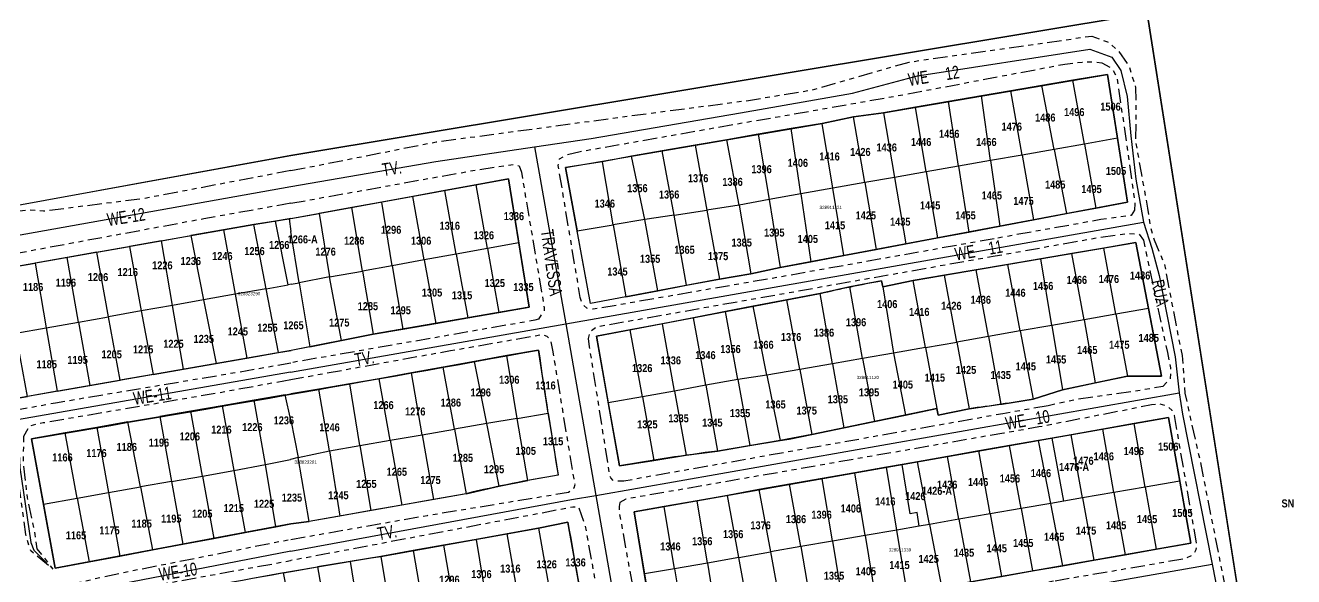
# Model space of a CAD drawing. Extents: x 205316 to 208372, y 4848714 to 4853250.
# Drawn here: x 206872.6 to 207268.9, y 4851964.9 to 4852137.1 of the extents above; entities that cross this region are included whole.
import ezdxf
from ezdxf.enums import TextEntityAlignment as Align

# ---------------------------------------------------------------- set-up
doc = ezdxf.new("R2010")
doc.units = 0
doc.header["$LTSCALE"] = 1.5
doc.header["$MEASUREMENT"] = 0
doc.linetypes.add('TRACO_25', pattern=[8, 3, -1, 1, -1, 1, -1])
for name, color, linetype in [('CD-MALHA-LOTES', 40, 'CONTINUOUS'), ('CD_TXT_QUADRA', 7, 'CONTINUOUS'), ('RU-QUADRAS', 6, 'CONTINUOUS'), ('SV-EIXO-RUA-N-PAV', 6, 'CONTINUOUS'), ('SV-RUA-NAO-PAV-S-GUIA-C-GUIA', 7, 'CONTINUOUS'), ('SV-TXT-RUA-N-PAV-S-GUIA-C-GUIA', 7, 'CONTINUOUS'), ('Th_NmrPort', 7, 'CONTINUOUS')]:
    doc.layers.add(name, color=color, linetype=linetype)
doc.styles.add('ARIAL', font='arial.ttf')
doc.styles.add('ROMANS', font='arial.ttf', dxfattribs={"height": 0.2})
doc.styles.get("Standard").update_dxf_attribs({"font": 'swisscbo.ttf'})

msp = doc.modelspace()

# ---------------------------------------------------------------- linework, layer by layer
at = {"layer": 'CD-MALHA-LOTES', "linetype": 'Continuous'}
for p, q in [((206955.59, 4852096.44), (207223.08, 4852140.93)), ((207223.08, 4852140.93), (207266.87, 4851862.94)), ((207210.73, 4852121.78), (207199.9, 4852119.92)), ((207213.88, 4852101.8), (207210.73, 4852121.78)), ((207190.22, 4852118.26), (207180.53, 4852116.6)), ((207199.9, 4852119.92), (207190.22, 4852118.26)), ((207194.05, 4852098.32), (207190.22, 4852118.26)), ((207203.5, 4852099.98), (207199.9, 4852119.92)), ((207171.35, 4852115.02), (207161.01, 4852113.25)), ((207180.53, 4852116.6), (207171.35, 4852115.02)), ((207174.21, 4852094.84), (207171.35, 4852115.02)), ((207184.03, 4852096.56), (207180.53, 4852116.6)), ((207140.77, 4852109.77), (207131.37, 4852108.54)), ((207150.72, 4852111.48), (207140.77, 4852109.77)), ((207140.77, 4852109.77), (207144.2, 4852089.58)), ((207161.01, 4852113.25), (207150.72, 4852111.48)), ((207154.1, 4852091.31), (207150.72, 4852111.48)), ((207164.2, 4852093.08), (207161.01, 4852113.25)), ((207121.55, 4852106.47), (207111.94, 4852104.82)), ((207131.37, 4852108.54), (207121.55, 4852106.47)), ((207124.89, 4852086.19), (207121.55, 4852106.47)), ((207134.86, 4852087.98), (207131.37, 4852108.54)), ((207101.63, 4852103.05), (207091.76, 4852101.36)), ((207111.94, 4852104.82), (207101.63, 4852103.05)), ((207101.63, 4852103.05), (207104.98, 4852082.7)), ((207114.94, 4852084.44), (207111.94, 4852104.82)), ((207213.88, 4852101.8), (207203.5, 4852099.98)), ((207071.61, 4852097.9), (207062, 4852096.25)), ((207081.92, 4852099.67), (207071.61, 4852097.9)), ((207075.3, 4852077.78), (207071.61, 4852097.9)), ((207091.76, 4852101.36), (207081.92, 4852099.67)), ((207081.92, 4852099.67), (207085.58, 4852079.3)), ((207095.64, 4852080.87), (207091.76, 4852101.36)), ((207194.05, 4852098.32), (207184.03, 4852096.56)), ((207203.5, 4852099.98), (207194.05, 4852098.32)), ((207194.05, 4852098.32), (207197.91, 4852078.26)), ((207203.5, 4852099.98), (207207.1, 4852079.99)), ((206799.87, 4852068.1), (206955.59, 4852096.44)), ((207062, 4852096.25), (207052.9, 4852094.5)), ((207056.26, 4852074.76), (207052.9, 4852094.5)), ((207066.12, 4852076.39), (207062, 4852096.25)), ((207174.21, 4852094.84), (207164.2, 4852093.08)), ((207184.03, 4852096.56), (207174.21, 4852094.84)), ((207174.21, 4852094.84), (207177.12, 4852074.34)), ((207184.03, 4852096.56), (207187.57, 4852076.31)), ((207154.1, 4852091.31), (207144.2, 4852089.58)), ((207164.2, 4852093.08), (207154.1, 4852091.31)), ((207154.1, 4852091.31), (207157.57, 4852070.66)), ((207164.2, 4852093.08), (207167.45, 4852072.52)), ((207013.46, 4852087.25), (207003.71, 4852085.47)), ((207017.02, 4852067.35), (207013.46, 4852087.25)), ((207124.89, 4852086.19), (207114.94, 4852084.44)), ((207134.86, 4852087.98), (207124.89, 4852086.19)), ((207128.35, 4852065.16), (207124.89, 4852086.19)), ((207144.2, 4852089.58), (207134.86, 4852087.98)), ((207134.86, 4852087.98), (207138.44, 4852067.04)), ((207144.2, 4852089.58), (207147.73, 4852068.81)), ((206984.03, 4852081.89), (206974.63, 4852080.18)), ((206993.68, 4852083.65), (206984.03, 4852081.89)), ((206987.27, 4852062.01), (206984.03, 4852081.89)), ((207003.71, 4852085.47), (206993.68, 4852083.65)), ((206997.27, 4852063.81), (206993.68, 4852083.65)), ((207007.26, 4852065.6), (207003.71, 4852085.47)), ((207104.98, 4852082.7), (207095.64, 4852080.87)), ((207114.94, 4852084.44), (207104.98, 4852082.7)), ((207104.98, 4852082.7), (207108.48, 4852061.41)), ((207114.94, 4852084.44), (207118.06, 4852063.22)), ((206955.59, 4852076.71), (206964.38, 4852078.31)), ((206974.63, 4852080.18), (206964.38, 4852078.31)), ((206964.38, 4852078.31), (206967.66, 4852058.5)), ((206977.96, 4852060.34), (206974.63, 4852080.18)), ((207075.3, 4852077.78), (207066.12, 4852076.39)), ((207075.3, 4852077.78), (207085.58, 4852079.3)), ((207079.2, 4852055.89), (207075.3, 4852077.78)), ((207095.64, 4852080.87), (207085.58, 4852079.3)), ((207085.58, 4852079.3), (207089.45, 4852057.82)), ((207095.64, 4852080.87), (207099.31, 4852059.51)), ((207187.57, 4852076.31), (207197.91, 4852078.26)), ((207197.91, 4852078.26), (207207.1, 4852079.99)), ((206944, 4852074.89), (206934.47, 4852073.21)), ((206950.77, 4852075.95), (206944, 4852074.89)), ((206947.86, 4852054.81), (206944, 4852074.89)), ((206955, 4852076.62), (206950.77, 4852075.95)), ((206954.7, 4852056.02), (206950.77, 4852075.95)), ((206955.59, 4852076.71), (206955, 4852076.62)), ((206955, 4852076.62), (206955.59, 4852072.73)), ((207045.05, 4852072.87), (207056.26, 4852074.76)), ((207066.12, 4852076.39), (207056.26, 4852074.76)), ((207056.26, 4852074.76), (207060.19, 4852052.23)), ((207070.21, 4852054.2), (207066.12, 4852076.39)), ((207167.45, 4852072.52), (207177.12, 4852074.34)), ((207177.12, 4852074.34), (207187.57, 4852076.31)), ((206915.14, 4852069.81), (206905.14, 4852068.04)), ((206915.14, 4852069.81), (206924.3, 4852071.42)), ((206918.62, 4852049.6), (206915.14, 4852069.81)), ((206934.47, 4852073.21), (206924.3, 4852071.42)), ((206924.3, 4852071.42), (206928.27, 4852051.32)), ((206934.47, 4852073.21), (206938.18, 4852053.08)), ((206958.21, 4852056.69), (206955.59, 4852072.73)), ((207049.18, 4852050.24), (207045.05, 4852072.87)), ((207147.73, 4852068.81), (207157.57, 4852070.66)), ((207157.57, 4852070.66), (207167.45, 4852072.52)), ((206894.95, 4852066.25), (206885.65, 4852064.61)), ((206894.95, 4852066.25), (206905.14, 4852068.04)), ((206898.61, 4852046.03), (206894.95, 4852066.25)), ((206905.14, 4852068.04), (206908.84, 4852047.86)), ((207017.02, 4852067.35), (207007.26, 4852065.6)), ((207026.82, 4852069.11), (207017.02, 4852067.35)), ((207017.02, 4852067.35), (207020.58, 4852047.4)), ((207030.05, 4852049.03), (207026.82, 4852069.11)), ((207128.35, 4852065.16), (207138.44, 4852067.04)), ((207138.44, 4852067.04), (207147.73, 4852068.81)), ((207199.64, 4852065.84), (207189.88, 4852064.18)), ((207209.55, 4852067.53), (207199.64, 4852065.84)), ((207203.39, 4852045.08), (207199.64, 4852065.84)), ((207219.59, 4852069.23), (207209.55, 4852067.53)), ((207213.37, 4852046.82), (207209.55, 4852067.53)), ((207223.55, 4852048.59), (207219.59, 4852069.23)), ((206866.01, 4852061.15), (206875.63, 4852062.84)), ((206885.65, 4852064.61), (206875.63, 4852062.84)), ((206875.63, 4852062.84), (206879.11, 4852042.56)), ((206889.23, 4852044.36), (206885.65, 4852064.61)), ((206987.27, 4852062.01), (206977.96, 4852060.34)), ((206997.27, 4852063.81), (206987.27, 4852062.01)), ((206987.27, 4852062.01), (206990.51, 4852042.21)), ((207007.26, 4852065.6), (206997.27, 4852063.81)), ((206997.27, 4852063.81), (207000.85, 4852044)), ((207007.26, 4852065.6), (207010.82, 4852045.72)), ((207108.48, 4852061.41), (207118.06, 4852063.22)), ((207118.06, 4852063.22), (207128.35, 4852065.16)), ((207179.57, 4852062.43), (207169.69, 4852060.75)), ((207189.88, 4852064.18), (207179.57, 4852062.43)), ((207183.48, 4852041.61), (207179.57, 4852062.43)), ((207193.32, 4852043.33), (207189.88, 4852064.18)), ((206967.66, 4852058.5), (206958.21, 4852056.69)), ((206967.66, 4852058.5), (206977.96, 4852060.34)), ((206971.43, 4852038.67), (206967.66, 4852058.5)), ((206977.96, 4852060.34), (206981.25, 4852040.62)), ((207089.45, 4852057.82), (207099.31, 4852059.51)), ((207099.31, 4852059.51), (207108.48, 4852061.41)), ((207159.76, 4852059.06), (207150.04, 4852057.41)), ((207169.69, 4852060.75), (207159.76, 4852059.06)), ((207163.62, 4852038.16), (207159.76, 4852059.06)), ((207173.55, 4852039.88), (207169.69, 4852060.75)), ((206947.86, 4852054.81), (206938.18, 4852053.08)), ((206947.86, 4852054.81), (206954.7, 4852056.02)), ((206951.69, 4852034.84), (206947.86, 4852054.81)), ((206955.68, 4852056.2), (206954.7, 4852056.02)), ((206955.68, 4852056.2), (206958.21, 4852056.69)), ((206958.21, 4852056.69), (206961.49, 4852036.7)), ((207060.19, 4852052.23), (207070.21, 4852054.2)), ((207070.21, 4852054.2), (207079.2, 4852055.89)), ((207079.2, 4852055.89), (207089.45, 4852057.82)), ((207130.26, 4852055.38), (207120.99, 4852053.35)), ((207140.12, 4852057.3), (207130.26, 4852055.38)), ((207134.21, 4852033.04), (207130.26, 4852055.38)), ((207140.52, 4852055.41), (207140.12, 4852057.3)), ((207150.04, 4852057.41), (207140.52, 4852055.41)), ((207140.52, 4852055.41), (207143.88, 4852034.72)), ((207153.91, 4852036.47), (207150.04, 4852057.41)), ((206928.27, 4852051.32), (206918.62, 4852049.6)), ((206938.18, 4852053.08), (206928.27, 4852051.32)), ((206928.27, 4852051.32), (206932.2, 4852031.45)), ((206938.18, 4852053.08), (206941.86, 4852033.13)), ((207060.19, 4852052.23), (207049.18, 4852050.24)), ((207110.5, 4852051.34), (207100.02, 4852049.33)), ((207120.99, 4852053.35), (207110.5, 4852051.34)), ((207114.58, 4852029.62), (207110.5, 4852051.34)), ((207124.82, 4852031.4), (207120.99, 4852053.35)), ((206889.23, 4852044.36), (206898.61, 4852046.03)), ((206908.84, 4852047.86), (206898.61, 4852046.03)), ((206902.2, 4852026.22), (206898.61, 4852046.03)), ((206918.62, 4852049.6), (206908.84, 4852047.86)), ((206908.84, 4852047.86), (206912.49, 4852028.01)), ((206922.05, 4852029.68), (206918.62, 4852049.6)), ((207010.82, 4852045.72), (207020.58, 4852047.4)), ((207020.58, 4852047.4), (207030.05, 4852049.03)), ((207091.36, 4852047.74), (207081.38, 4852045.75)), ((207100.02, 4852049.33), (207091.36, 4852047.74)), ((207095.23, 4852026.43), (207091.36, 4852047.74)), ((207104.32, 4852027.84), (207100.02, 4852049.33)), ((207213.37, 4852046.82), (207203.39, 4852045.08)), ((207223.55, 4852048.59), (207213.37, 4852046.82)), ((207213.37, 4852046.82), (207216.93, 4852027.46)), ((206869.67, 4852040.88), (206879.11, 4852042.56)), ((206879.11, 4852042.56), (206889.23, 4852044.36)), ((206879.11, 4852042.56), (206882.51, 4852022.78)), ((206889.23, 4852044.36), (206892.74, 4852024.57)), ((206981.25, 4852040.62), (206990.51, 4852042.21)), ((206990.51, 4852042.21), (207000.85, 4852044)), ((207000.85, 4852044), (207010.82, 4852045.72)), ((207071.65, 4852043.89), (207061.62, 4852041.96)), ((207081.38, 4852045.75), (207071.65, 4852043.89)), ((207075.44, 4852022.81), (207071.65, 4852043.89)), ((207085.25, 4852024.65), (207081.38, 4852045.75)), ((207193.32, 4852043.33), (207183.48, 4852041.61)), ((207203.39, 4852045.08), (207193.32, 4852043.33)), ((207193.32, 4852043.33), (207196.64, 4852023.2)), ((207203.39, 4852045.08), (207206.93, 4852025.45)), ((206873.23, 4852021.17), (206869.67, 4852040.88)), ((206961.49, 4852036.7), (206971.43, 4852038.67)), ((206971.43, 4852038.67), (206981.25, 4852040.62)), ((207061.62, 4852041.96), (207051.09, 4852039.94)), ((207051.09, 4852039.94), (207054.76, 4852019.21)), ((207065.39, 4852021.06), (207061.62, 4852041.96)), ((207153.91, 4852036.47), (207163.62, 4852038.16)), ((207173.55, 4852039.88), (207163.62, 4852038.16)), ((207163.62, 4852038.16), (207167.46, 4852017.33)), ((207183.48, 4852041.61), (207173.55, 4852039.88)), ((207173.55, 4852039.88), (207177.45, 4852018.72)), ((207183.48, 4852041.61), (207187.47, 4852020.35)), ((206941.86, 4852033.13), (206951.69, 4852034.84)), ((206951.69, 4852034.84), (206955.68, 4852035.54)), ((206961.49, 4852036.7), (206955.68, 4852035.54)), ((207032.97, 4852035.66), (207023.07, 4852033.91)), ((207035.93, 4852015.91), (207032.97, 4852035.66)), ((207143.88, 4852034.72), (207134.21, 4852033.04)), ((207153.91, 4852036.47), (207143.88, 4852034.72)), ((207143.88, 4852034.72), (207147.66, 4852015.36)), ((207153.91, 4852036.47), (207157.43, 4852017.39)), ((206922.05, 4852029.68), (206932.2, 4852031.45)), ((206932.2, 4852031.45), (206941.86, 4852033.13)), ((207003.13, 4852030.36), (206993.26, 4852028.55)), ((207012.9, 4852032.08), (207003.13, 4852030.36)), ((207006.74, 4852010.93), (207003.13, 4852030.36)), ((207023.07, 4852033.91), (207012.9, 4852032.08)), ((207016.75, 4852012.72), (207012.9, 4852032.08)), ((207026.25, 4852014.26), (207023.07, 4852033.91)), ((207124.82, 4852031.4), (207114.58, 4852029.62)), ((207134.21, 4852033.04), (207124.82, 4852031.4)), ((207124.82, 4852031.4), (207128.32, 4852011.35)), ((207134.21, 4852033.04), (207137.93, 4852013.34)), ((206892.74, 4852024.57), (206902.2, 4852026.22)), ((206912.49, 4852028.01), (206902.2, 4852026.22)), ((206912.49, 4852028.01), (206922.05, 4852029.68)), ((206983.15, 4852026.7), (206973.99, 4852025.1)), ((206993.26, 4852028.55), (206983.15, 4852026.7)), ((206986.59, 4852007.47), (206983.15, 4852026.7)), ((206996.6, 4852009.13), (206993.26, 4852028.55)), ((207095.23, 4852026.43), (207085.25, 4852024.65)), ((207104.32, 4852027.84), (207095.23, 4852026.43)), ((207095.23, 4852026.43), (207098.97, 4852005.87)), ((207114.58, 4852029.62), (207104.32, 4852027.84)), ((207104.32, 4852027.84), (207108.42, 4852007.36)), ((207114.58, 4852029.62), (207118.39, 4852009.29)), ((207206.93, 4852025.45), (207216.93, 4852027.46)), ((206882.51, 4852022.78), (206873.23, 4852021.17)), ((206882.51, 4852022.78), (206892.74, 4852024.57)), ((206964.28, 4852023.4), (206955.52, 4852022)), ((206973.99, 4852025.1), (206964.28, 4852023.4)), ((206967.59, 4852004.13), (206964.28, 4852023.4)), ((206977.09, 4852005.82), (206973.99, 4852025.1)), ((207075.44, 4852022.81), (207065.39, 4852021.06)), ((207085.25, 4852024.65), (207075.44, 4852022.81)), ((207075.44, 4852022.81), (207079.05, 4852002.77)), ((207085.25, 4852024.65), (207088.89, 4852004.12)), ((207187.47, 4852020.35), (207196.64, 4852023.2)), ((207196.64, 4852023.2), (207206.93, 4852025.45)), ((206862.47, 4852019.29), (206873.23, 4852021.17)), ((206944.11, 4852020.02), (206934.09, 4852018.28)), ((206953.76, 4852021.7), (206944.11, 4852020.02)), ((206947.59, 4851999.92), (206944.11, 4852020.02)), ((206953.76, 4852021.7), (206955.52, 4852022)), ((206955.52, 4852013.71), (206953.76, 4852021.7)), ((207065.39, 4852021.06), (207054.76, 4852019.21)), ((207054.76, 4852019.21), (207058.24, 4851999.51)), ((207065.39, 4852021.06), (207068.97, 4852001.19)), ((207167.46, 4852017.33), (207177.45, 4852018.72)), ((206904.65, 4852013.18), (206914.6, 4852014.9)), ((206924.26, 4852016.58), (206914.6, 4852014.9)), ((206914.6, 4852014.9), (206918.26, 4851994.61)), ((206934.09, 4852018.28), (206924.26, 4852016.58)), ((206927.94, 4851996.31), (206924.26, 4852016.58)), ((206934.09, 4852018.28), (206937.75, 4851998.04)), ((207026.25, 4852014.26), (207035.93, 4852015.91)), ((207035.93, 4852015.91), (207039.14, 4851996.52)), ((207137.93, 4852013.34), (207147.66, 4852015.36)), ((207147.66, 4852015.36), (207157.43, 4852017.39)), ((207157.43, 4852017.39), (207157.81, 4852015.34)), ((207157.81, 4852015.34), (207167.46, 4852017.33)), ((207229.76, 4852014.57), (207219.09, 4852012.69)), ((207233.3, 4851994.72), (207229.76, 4852014.57)), ((206894.97, 4852011.5), (206885, 4852009.77)), ((206904.65, 4852013.18), (206894.97, 4852011.5)), ((206894.97, 4852011.5), (206898.62, 4851991.14)), ((206908.54, 4851992.89), (206904.65, 4852013.18)), ((206955.52, 4852013.71), (206957.84, 4852002.08)), ((206996.6, 4852009.13), (207006.74, 4852010.93)), ((207016.75, 4852012.72), (207006.74, 4852010.93)), ((207006.74, 4852010.93), (207010.36, 4851990.79)), ((207026.25, 4852014.26), (207016.75, 4852012.72)), ((207020.61, 4851993.11), (207016.75, 4852012.72)), ((207029.61, 4851994.89), (207026.25, 4852014.26)), ((207118.39, 4852009.29), (207128.32, 4852011.35)), ((207128.32, 4852011.35), (207137.93, 4852013.34)), ((207209.23, 4852010.96), (207199.34, 4852009.22)), ((207219.09, 4852012.69), (207209.23, 4852010.96)), ((207212.76, 4851991.17), (207209.23, 4852010.96)), ((207222.55, 4851992.86), (207219.09, 4852012.69)), ((206885, 4852009.77), (206874.52, 4852007.95)), ((206874.52, 4852007.95), (206878.27, 4851987.55)), ((206888.82, 4851989.41), (206885, 4852009.77)), ((206977.09, 4852005.82), (206986.59, 4852007.47)), ((206986.59, 4852007.47), (206996.6, 4852009.13)), ((206986.59, 4852007.47), (206990.27, 4851987.25)), ((206996.6, 4852009.13), (207000.12, 4851988.98)), ((207098.97, 4852005.87), (207108.42, 4852007.36)), ((207108.42, 4852007.36), (207111.22, 4852007.8)), ((207111.22, 4852007.8), (207118.39, 4852009.29)), ((207189.19, 4852007.43), (207180.15, 4852005.84)), ((207193.47, 4852008.18), (207189.19, 4852007.43)), ((207192.98, 4851987.75), (207189.19, 4852007.43)), ((207199.34, 4852009.22), (207193.47, 4852008.18)), ((207197.05, 4851988.46), (207193.47, 4852008.18)), ((207202.92, 4851989.47), (207199.34, 4852009.22)), ((206957.84, 4852002.08), (206967.59, 4852004.13)), ((206967.59, 4852004.13), (206977.09, 4852005.82)), ((206967.59, 4852004.13), (206970.86, 4851983.79)), ((206977.09, 4852005.82), (206980.59, 4851985.55)), ((207068.97, 4852001.19), (207079.05, 4852002.77)), ((207079.05, 4852002.77), (207088.89, 4852004.12)), ((207088.89, 4852004.12), (207098.97, 4852005.87)), ((207170.52, 4852004.14), (207160.69, 4852002.41)), ((207180.15, 4852005.84), (207170.52, 4852004.14)), ((207174.06, 4851984.48), (207170.52, 4852004.14)), ((207183.72, 4851986.15), (207180.15, 4852005.84)), ((206937.75, 4851998.04), (206947.59, 4851999.92)), ((206947.59, 4851999.92), (206955.5, 4852001.47)), ((206950.9, 4851980.46), (206947.59, 4851999.92)), ((206957.84, 4852002.08), (206955.5, 4852001.47)), ((206961.27, 4851982.05), (206957.84, 4852002.08)), ((207058.24, 4851999.51), (207068.97, 4852001.19)), ((207141.72, 4851999.07), (207131.75, 4851997.32)), ((207146.54, 4851999.92), (207141.72, 4851999.07)), ((207144.91, 4851979.44), (207141.72, 4851999.07)), ((207151.41, 4852000.78), (207146.54, 4851999.92)), ((207149.04, 4851984.47), (207146.54, 4851999.92)), ((207160.69, 4852002.41), (207151.41, 4852000.78)), ((207155.13, 4851981.21), (207151.41, 4852000.78)), ((207164.29, 4851982.79), (207160.69, 4852002.41)), ((206918.26, 4851994.61), (206908.54, 4851992.89)), ((206918.26, 4851994.61), (206927.94, 4851996.31)), ((206918.26, 4851994.61), (206921.81, 4851974.98)), ((206927.94, 4851996.31), (206937.75, 4851998.04)), ((206927.94, 4851996.31), (206931.48, 4851976.8)), ((206937.75, 4851998.04), (206941.25, 4851978.65)), ((207020.61, 4851993.11), (207029.61, 4851994.89)), ((207039.14, 4851996.52), (207029.61, 4851994.89)), ((207121.54, 4851995.52), (207111.42, 4851993.74)), ((207131.75, 4851997.32), (207121.54, 4851995.52)), ((207124.78, 4851975.97), (207121.54, 4851995.52)), ((207135, 4851977.73), (207131.75, 4851997.32)), ((207233.3, 4851994.72), (207222.55, 4851992.86)), ((207236.76, 4851975.31), (207233.3, 4851994.72)), ((206888.82, 4851989.41), (206898.62, 4851991.14)), ((206898.62, 4851991.14), (206908.54, 4851992.89)), ((206898.62, 4851991.14), (206902.17, 4851971.29)), ((206908.54, 4851992.89), (206912.32, 4851973.2)), ((207010.36, 4851990.79), (207000.12, 4851988.98)), ((207010.36, 4851990.79), (207020.61, 4851993.11)), ((207101.84, 4851992.05), (207091.95, 4851990.23)), ((207111.42, 4851993.74), (207101.84, 4851992.05)), ((207101.84, 4851992.05), (207105.41, 4851972.62)), ((207114.87, 4851974.25), (207111.42, 4851993.74)), ((207212.76, 4851991.17), (207202.92, 4851989.47)), ((207222.55, 4851992.86), (207212.76, 4851991.17)), ((207212.76, 4851991.17), (207216.22, 4851971.71)), ((207222.55, 4851992.86), (207225.95, 4851973.42)), ((206878.27, 4851987.55), (206888.82, 4851989.41)), ((206878.27, 4851987.55), (206881.97, 4851967.48)), ((206888.82, 4851989.41), (206892.56, 4851969.48)), ((206990.27, 4851987.25), (206980.59, 4851985.55)), ((207000.12, 4851988.98), (206990.27, 4851987.25)), ((207072.22, 4851986.75), (207062.88, 4851985.11)), ((207082.49, 4851988.56), (207072.22, 4851986.75)), ((207075.44, 4851967.36), (207072.22, 4851986.75)), ((207091.95, 4851990.23), (207082.49, 4851988.56)), ((207085.72, 4851969.13), (207082.49, 4851988.56)), ((207095.52, 4851970.83), (207091.95, 4851990.23)), ((207192.98, 4851987.75), (207183.72, 4851986.15)), ((207197.05, 4851988.46), (207192.98, 4851987.75)), ((207196.73, 4851968.3), (207192.98, 4851987.75)), ((207202.92, 4851989.47), (207197.05, 4851988.46)), ((207202.92, 4851989.47), (207206.45, 4851970)), ((206970.86, 4851983.79), (206961.27, 4851982.05)), ((206980.59, 4851985.55), (206970.86, 4851983.79)), ((207062.88, 4851985.11), (207066.07, 4851965.74)), ((207151.24, 4851984.87), (207149.04, 4851984.47)), ((207151.91, 4851980.65), (207151.24, 4851984.87)), ((207164.29, 4851982.79), (207155.13, 4851981.21)), ((207174.06, 4851984.48), (207164.29, 4851982.79)), ((207164.29, 4851982.79), (207167.88, 4851963.25)), ((207183.72, 4851986.15), (207174.06, 4851984.48)), ((207174.06, 4851984.48), (207177.58, 4851964.95)), ((207183.72, 4851986.15), (207187.26, 4851966.64)), ((206941.25, 4851978.65), (206950.9, 4851980.46)), ((206950.9, 4851980.46), (206955.59, 4851981.35)), ((206955.59, 4851981.35), (206961.27, 4851982.05)), ((207032.96, 4851979.98), (207023.15, 4851978.26)), ((207032.96, 4851979.98), (207036.4, 4851960.5)), ((207144.91, 4851979.44), (207135, 4851977.73)), ((207151.91, 4851980.65), (207144.91, 4851979.44)), ((207148.1, 4851959.79), (207144.91, 4851979.44)), ((207155.13, 4851981.21), (207151.91, 4851980.65)), ((207155.13, 4851981.21), (207158.83, 4851961.67)), ((206912.32, 4851973.2), (206921.81, 4851974.98)), ((206921.81, 4851974.98), (206931.48, 4851976.8)), ((206931.48, 4851976.8), (206941.25, 4851978.65)), ((207003.29, 4851974.71), (206993.75, 4851973)), ((207013.44, 4851976.52), (207003.29, 4851974.71)), ((207003.29, 4851974.71), (207006.68, 4851955.11)), ((207023.15, 4851978.26), (207013.44, 4851976.52)), ((207013.44, 4851976.52), (207016.74, 4851956.83)), ((207026.57, 4851958.69), (207023.15, 4851978.26)), ((207124.78, 4851975.97), (207114.87, 4851974.25)), ((207135, 4851977.73), (207124.78, 4851975.97)), ((207124.78, 4851975.97), (207128.05, 4851956.28)), ((207135, 4851977.73), (207138.27, 4851958.07)), ((207225.95, 4851973.42), (207236.76, 4851975.31)), ((206892.56, 4851969.48), (206902.17, 4851971.29)), ((206902.17, 4851971.29), (206912.32, 4851973.2)), ((206983.72, 4851971.21), (206974.08, 4851969.63)), ((206993.75, 4851973), (206983.72, 4851971.21)), ((206983.72, 4851971.21), (206986.94, 4851951.45)), ((206993.75, 4851973), (206997.13, 4851953.43)), ((207095.52, 4851970.83), (207085.72, 4851969.13)), ((207095.52, 4851970.83), (207105.41, 4851972.62)), ((207099.14, 4851951.13), (207095.52, 4851970.83)), ((207114.87, 4851974.25), (207105.41, 4851972.62)), ((207105.41, 4851972.62), (207109.03, 4851952.95)), ((207114.87, 4851974.25), (207118.36, 4851954.58)), ((207206.45, 4851970), (207216.22, 4851971.71)), ((207216.22, 4851971.71), (207225.95, 4851973.42)), ((206881.97, 4851967.48), (206892.56, 4851969.48)), ((206955.71, 4851966.5), (206963.86, 4851967.96)), ((206974.08, 4851969.63), (206963.86, 4851967.96)), ((206963.86, 4851967.96), (206967.48, 4851947.66)), ((206974.08, 4851969.63), (206977.42, 4851949.59)), ((207075.44, 4851967.36), (207066.07, 4851965.74)), ((207085.72, 4851969.13), (207075.44, 4851967.36)), ((207075.44, 4851967.36), (207078.72, 4851947.56)), ((207085.72, 4851969.13), (207089, 4851949.36)), ((207187.26, 4851966.64), (207196.73, 4851968.3)), ((207196.73, 4851968.3), (207206.45, 4851970)), ((206953.3, 4851966.05), (206944.25, 4851964.43)), ((206953.3, 4851966.05), (206955.71, 4851966.5)), ((206955.59, 4851954.1), (206953.3, 4851966.05)), ((207066.07, 4851965.74), (207069.32, 4851945.91)), ((207167.88, 4851963.25), (207177.58, 4851964.95)), ((207177.58, 4851964.95), (207187.26, 4851966.64))]:
    msp.add_line(p, q, dxfattribs=at)
at = {"layer": 'CD-MALHA-LOTES', "linetype": 'Continuous', "flags": 128}
for points in [[(207207.1, 4852079.99), (207217.03, 4852081.86), (207213.88, 4852101.8)], [(207052.9, 4852094.5), (207041.4, 4852092.71), (207045.05, 4852072.87)], [(207026.82, 4852069.11), (207023.61, 4852089.09), (207013.46, 4852087.25)], [(207216.93, 4852027.46), (207227.6, 4852027.46), (207223.55, 4852048.59)], [(207177.45, 4852018.72), (207177.83, 4852018.77), (207187.47, 4852020.35)], [(207045.63, 4851962.25), (207042.13, 4851981.93), (207032.96, 4851979.98)]]:
    msp.add_lwpolyline(points, dxfattribs=at)
at = {"layer": 'RU-QUADRAS', "linetype": 'Continuous'}
for points in [[(206423.29, 4852129.49, 0.000953), (206907.76, 4852225.1)], [(207266.87, 4851862.94), (207223.08, 4852140.93), (206955.59, 4852096.44, -0.001438), (206591.35, 4852030.77)]]:
    msp.add_lwpolyline(points, format="xyb", dxfattribs=at)
for points in [[(207041.4, 4852092.71), (207121.55, 4852106.47), (207131.37, 4852108.54), (207140.77, 4852109.77), (207210.73, 4852121.78), (207217.03, 4852081.86), (207108.48, 4852061.41), (207099.31, 4852059.51), (207089.45, 4852057.82), (207049.18, 4852050.24)], [(206856.2, 4852059.42), (206944, 4852074.89), (206955.59, 4852076.71), (207023.61, 4852089.09), (207030.05, 4852049.03), (206981.27, 4852040.62), (206955.68, 4852035.54), (206862.47, 4852019.29)], [(207062.88, 4851985.11), (207229.76, 4852014.57), (207236.76, 4851975.31), (207069.32, 4851945.91)]]:
    msp.add_lwpolyline(points, close=True, dxfattribs=at)
for points in [[(207051.09, 4852039.94), (207120.99, 4852053.35, -0.011632), (207140.12, 4852057.3), (207140.52, 4852055.41), (207150.04, 4852057.41), (207219.59, 4852069.23), (207227.6, 4852027.46), (207216.93, 4852027.46), (207196.64, 4852023.2), (207187.47, 4852020.35, -0.011506), (207167.46, 4852017.33), (207157.81, 4852015.34), (207157.43, 4852017.39), (207118.39, 4852009.29), (207108.42, 4852007.36), (207088.89, 4852004.12, 0.009525), (207058.24, 4851999.51)], [(206874.52, 4852007.95, 0.003513), (207032.97, 4852035.66, 0.007648), (207039.14, 4851996.52, 0.020303), (207010.36, 4851990.79), (206961.27, 4851982.05), (206955.59, 4851981.35), (206881.97, 4851967.48)], [(206874.86, 4851953.44), (206934.3, 4851962.65, -0.007627), (206983.72, 4851971.21), (207032.96, 4851979.98), (207042.13, 4851981.93, 0.008776), (207049.66, 4851941.69), (207020.14, 4851936.55), (207009.91, 4851935.11), (206955.59, 4851925.03), (206951.02, 4851924.37), (206881.3, 4851912.63)]]:
    msp.add_lwpolyline(points, format="xyb", close=True, dxfattribs=at)
at = {"layer": 'SV-EIXO-RUA-N-PAV', "flags": 128}
for points in [[(206955.58, 4852086.79), (207000.91, 4852094.56), (207031.73, 4852099.16), (207049.36, 4852101.79), (207096.01, 4852109.75), (207131.08, 4852115.89), (207151.33, 4852121.32), (207205.21, 4852129.63), (207212.08, 4852127.1), (207214.93, 4852122.98), (207216.85, 4852114.88), (207218.01, 4852102.55), (207219.55, 4852089.06), (207221.97, 4852075.63), (207224.56, 4852067.47), (207226.87, 4852058.99), (207231.88, 4852033.56), (207233.11, 4852022.34), (207234.2, 4852015.63), (207243.4, 4851968.78), (207251.54, 4851927.37)], [(207031.73, 4852099.16), (207041.45, 4852043.81), (207050.85, 4851990.27), (207060.25, 4851936.7), (207069.68, 4851883), (207079.42, 4851827.52)], [(206691.9, 4852039.68), (206849.33, 4852067.81), (206955.58, 4852086.79)], [(206955.48, 4852028.72), (207041.45, 4852043.81), (207221.97, 4852075.63)], [(206955.48, 4852028.72), (206870.19, 4852013.81), (206859.43, 4852011.85), (206850.1, 4852010.15), (206801.88, 4852001.36), (206677.53, 4851979.27), (206507.86, 4851949.06), (206498.82, 4851947.53), (206495.84, 4851947.02), (206486.7, 4851945.47), (206319.83, 4851916.13), (206313.52, 4851914.22), (206303.86, 4851910.94), (206287.89, 4851909.74), (206132.09, 4851882.78), (206121.94, 4851881.02), (206110.24, 4851879), (205966.99, 4851854.49), (205951.55, 4851851.85), (205825.21, 4851830.07), (205796.34, 4851825.19)], [(206955.57, 4851972.8), (207043.21, 4851988.92), (207050.85, 4851990.27), (207233.11, 4852022.34)], [(206870.19, 4852013.81), (206870.87, 4851998.93), (206874.34, 4851975.54), (206875.3, 4851973.13), (206879.25, 4851969.18)], [(206955.57, 4851972.8), (206868.96, 4851956.1), (206865.03, 4851955.3), (206860.15, 4851954.92), (206853.61, 4851954.42), (206686.35, 4851926.32)], [(206955.57, 4851918.36), (207060.25, 4851936.7), (207243.4, 4851968.78)]]:
    msp.add_lwpolyline(points, dxfattribs=at)
at = {"layer": 'SV-RUA-NAO-PAV-S-GUIA-C-GUIA', "linetype": 'TRACO_25', "flags": 128}
for points in [[(206955.58, 4852091.7), (206958.87, 4852092.33), (207000.96, 4852100.68), (207055.98, 4852108.07), (207098.51, 4852113.64), (207118.55, 4852116.93), (207148.76, 4852125.62), (207172.48, 4852128.99), (207205.87, 4852133.75), (207210.75, 4852131.93), (207214.14, 4852129.13), (207217.38, 4852124.43), (207219.53, 4852117.7), (207219.6, 4852107.04), (207219.44, 4852101.09), (207221.22, 4852091.05), (207223.28, 4852080), (207224.09, 4852074.38), (207225.31, 4852070.06), (207228.57, 4852062.36), (207232.15, 4852043.29), (207234.05, 4852033.92), (207234.89, 4852022.22), (207239.71, 4852000.74), (207241.41, 4851992.18), (207253.93, 4851928.83), (207254.07, 4851921.95), (207251.54, 4851917.63), (207250.56, 4851915.24), (207252.13, 4851912.81), (207257.34, 4851887.47), (207259.86, 4851871.1), (207259.68, 4851863.81), (207256.63, 4851859.89), (207249.96, 4851856.92), (207242.4, 4851852.47), (207226.04, 4851847.98), (207179.55, 4851839.37), (207162.8, 4851836.45), (207076.65, 4851821.47), (206955.57, 4851799.97)], [(206955.58, 4852081.51), (207014.18, 4852092.04), (207025.37, 4852093.64), (207026.89, 4852093.2), (207027.59, 4852091.24), (207034.74, 4852048.82), (207034.73, 4852047.95), (207032.92, 4852045.32), (207031.76, 4852044.96), (206955.58, 4852031.67)], [(206955.58, 4852091.7), (206909.8, 4852082.99), (206878.25, 4852079.02), (206873.43, 4852079.36), (206865.31, 4852078.44), (206818.01, 4852068.61), (206766.54, 4852059.7), (206692.42, 4852044.74)], [(206955.58, 4852081.51), (206928.37, 4852076.63), (206856.2, 4852063.29), (206853.85, 4852061.19), (206861.74, 4852017.19), (206865.01, 4852016.37), (206868.09, 4852016.63), (206882.03, 4852019.2), (206938.78, 4852028.74), (206955.58, 4852031.67)], [(206955.57, 4851976.48), (206998.22, 4851984.02), (207042.27, 4851991.25), (207044.04, 4851992.6), (207044.35, 4851993.65), (207044.05, 4851995.39), (207037.45, 4852035.62), (207036.76, 4852038.7), (207035.68, 4852039.93), (207034.21, 4852040.43), (207005.42, 4852035.38), (206955.57, 4852026.35)], [(206955.57, 4852026.35), (206933.27, 4852022.31), (206878.2, 4852012.88), (206873.78, 4852011.91), (206872.02, 4852008.66), (206871.92, 4852000.61), (206873.18, 4851989.55), (206873.27, 4851988.82), (206875.58, 4851978.01), (206876.24, 4851973.53), (206878.85, 4851970.23), (206881.15, 4851967.24), (206874.27, 4851972.98), (206872.71, 4851978.07), (206871.66, 4851986.26), (206871.21, 4851989.48), (206869.89, 4851998.88), (206869.67, 4852006.89), (206869.36, 4852010.95), (206856.26, 4852008.09), (206855.11, 4852006.3), (206857.89, 4851989.03), (206862.44, 4851960.73), (206863.77, 4851958.74), (206867.36, 4851958.49), (206871.95, 4851959.28), (206877.42, 4851960.56), (206905.14, 4851966.55), (206952.39, 4851975.92), (206955.57, 4851976.48)], [(206955.57, 4851921.2), (207053.87, 4851938.9), (207054.67, 4851940.07), (207054.68, 4851941.93), (207047.61, 4851980.78), (207045.54, 4851986.64), (207043.62, 4851986.56), (206962.93, 4851971.25), (206955.57, 4851969.91)], [(206955.57, 4851921.2), (206885.49, 4851908.72), (206883.91, 4851908.66), (206878.86, 4851916.25), (206878.5, 4851917.38), (206877.01, 4851933.19), (206873.35, 4851951.05), (206873.76, 4851952.25), (206875.23, 4851953.59), (206877.81, 4851955.05), (206886.16, 4851957.26), (206955.57, 4851969.91)]]:
    msp.add_lwpolyline(points, dxfattribs=at)
for points in [[(207175.34, 4852070.44), (207107.97, 4852058.4), (207049.99, 4852048.38), (207048.04, 4852048.72), (207046.7, 4852050.02), (207046, 4852052.05), (207039.12, 4852093.31), (207039.55, 4852095.39), (207041.91, 4852096.7), (207045.95, 4852097.68), (207147.48, 4852115.53), (207172.9, 4852120.35), (207197.41, 4852124.99), (207202.77, 4852125.62), (207206.32, 4852125.75), (207208.94, 4852125.39), (207211.99, 4852123.75), (207213.66, 4852121.05), (207218.88, 4852084.61), (207219.32, 4852081.47), (207219.15, 4852079.31), (207218.1, 4852077.69), (207208.63, 4852076.39)], [(207192.15, 4852018.26), (207178.02, 4852015.75), (207068.08, 4851996.21), (207059.59, 4851994.7), (207057.71, 4851994.72), (207056.27, 4851994.89), (207055.58, 4851995.78), (207055.26, 4851996.21), (207048.91, 4852036.69), (207048.55, 4852039.23), (207049.22, 4852041.58), (207051.07, 4852042.93), (207175.61, 4852065.06), (207208.56, 4852070.92), (207217.37, 4852072.08), (207220.54, 4852071.93), (207221.94, 4852070.01), (207229.46, 4852034.92), (207230.4, 4852030.13), (207230.35, 4852026.73), (207228.03, 4852024.32), (207221.94, 4852023.19), (207201.05, 4852020.19)], [(207194.33, 4851963.61), (207235.01, 4851970.54), (207237.79, 4851971.89), (207238.45, 4851973.38), (207238.64, 4851974.93), (207231.65, 4852015.2), (207230.89, 4852016.74), (207229.62, 4852018.06), (207227.11, 4852018.79), (207224.43, 4852018.49), (207189.32, 4852011.62), (207178.32, 4852009.7), (207109.1, 4851997.61), (207060.28, 4851989.09), (207058.4, 4851988), (207058.19, 4851986.75), (207058.17, 4851984.97), (207065.64, 4851943.25), (207066.26, 4851942.27), (207067.4, 4851941.64), (207070.47, 4851941.57), (207174.9, 4851960.15)]]:
    msp.add_lwpolyline(points, close=True, dxfattribs=at)

# ---------------------------------------------------------------- texts
at = {"layer": 'CD_TXT_QUADRA', "color": 7, "linetype": 'Continuous', "style": 'ROMANS'}
for s, p in [('328911121', (207124.26, 4852080.22)), ('328823290', (206942.51, 4852053.28)), ('328911120', (207135.85, 4852027.09)), ('328823291', (206960.17, 4852000.68)), ('328911339', (207145.87, 4851973.24))]:
    msp.add_text(s, height=1, dxfattribs=at).set_placement(p, align=Align.MIDDLE)
at = {"layer": 'SV-TXT-RUA-N-PAV-S-GUIA-C-GUIA', "style": 'ARIAL', "width": 0.7}
for s, rotation, p in [('WE     12', 9, (207148.81, 4852118.11)), ('TV.', 9, (206984.42, 4852089.94)), ('WE-12', 9, (206898.51, 4852074.35)), ('TRAVESSA', 278, (207033.6, 4852073.02)), ('WE    11', 10, (207163.44, 4852063.57)), ('RUA', 282, (207224.37, 4852057.15)), ('TV.', 10, (206975.9, 4852030.59)), ('WE-11', 9, (206906.68, 4852018.5)), ('WE   10', 10, (207179.25, 4852010.69)), ('TV.', 10, (206982.98, 4851976.21)), ('WE-10', 9, (206914.72, 4851963.55))]:
    msp.add_text(s, height=4, rotation=rotation, dxfattribs=at).set_placement(p)
at = {"layer": 'Th_NmrPort', "color": 1}
for s, p in [('1486', (207188.11, 4852108.29)), ('1496', (207197.17, 4852109.99)), ('1506', (207208.5, 4852111.69)), ('1476', (207177.63, 4852105.46)), ('1446', (207149.31, 4852100.65)), ('1456', (207158.09, 4852103.2)), ('1466', (207169.7, 4852100.65)), ('1426', (207130.33, 4852097.54)), ('1436', (207138.55, 4852098.95)), ('1406', (207110.79, 4852094.14)), ('1416', (207120.7, 4852096.12)), ('1376', (207079.64, 4852089.33)), ('1396', (207099.46, 4852092.16)), ('1505', (207210.2, 4852091.6)), ('1356', (207060.66, 4852086.22)), ('1386', (207090.4, 4852088.2)), ('1485', (207191.22, 4852087.35)), ('1495', (207202.55, 4852085.94)), ('1346', (207050.47, 4852081.41)), ('1366', (207070.58, 4852084.24)), ('1445', (207152.14, 4852080.84)), ('1465', (207171.4, 4852083.96)), ('1475', (207181.31, 4852082.26)), ('1336', (207022.07, 4852077.48)), ('1425', (207132.03, 4852077.73)), ('1455', (207163.19, 4852077.73)), ('1296', (206983.7, 4852073.22)), ('1316', (207002.03, 4852074.49)), ('1415', (207122.4, 4852074.62)), ('1435', (207142.79, 4852075.75)), ('1266-A', (206954.55, 4852070.23)), ('1286', (206972.19, 4852069.81)), ('1306', (206993.08, 4852069.81)), ('1326', (207012.69, 4852071.51)), ('1385', (207093.23, 4852069.24)), ('1395', (207103.43, 4852072.35)), ('1405', (207113.91, 4852070.37)), ('1246', (206930.97, 4852065.02)), ('1256', (206941.02, 4852066.56)), ('1266', (206948.75, 4852068.49)), ('1276', (206963.24, 4852066.4)), ('1365', (207075.39, 4852066.98)), ('1375', (207085.87, 4852065)), ('1226', (206912.23, 4852062.12)), ('1236', (206921.11, 4852063.47)), ('1355', (207064.63, 4852064.15)), ('1196', (206882.08, 4852056.72)), ('1206', (206892.13, 4852058.45)), ('1216', (206901.4, 4852060)), ('1345', (207054.43, 4852060.19)), ('1466', (207197.98, 4852057.58)), ('1476', (207207.99, 4852057.85)), ('1486', (207217.73, 4852058.93)), ('1186', (206871.84, 4852055.36)), ('1305', (206996.49, 4852053.62)), ('1315', (207005.87, 4852052.77)), ('1325', (207016.1, 4852056.6)), ('1335', (207025.05, 4852055.33)), ('1446', (207178.77, 4852053.53)), ('1456', (207187.43, 4852055.69)), ('1285', (206976.45, 4852049.36)), ('1406', (207138.72, 4852050.01)), ('1426', (207158.75, 4852049.47)), ('1436', (207167.94, 4852051.36)), ('1295', (206986.68, 4852048.08)), ('1416', (207148.74, 4852047.58)), ('1245', (206935.8, 4852041.46)), ('1255', (206945.08, 4852042.62)), ('1265', (206953.19, 4852043.39)), ('1275', (206967.5, 4852044.25)), ('1386', (207118.97, 4852041.09)), ('1396', (207128.98, 4852044.34)), ('1225', (206915.7, 4852037.6)), ('1235', (206925.17, 4852039.14)), ('1366', (207100.03, 4852037.31)), ('1376', (207108.69, 4852039.74)), ('1475', (207211.23, 4852037.31)), ('1485', (207220.43, 4852039.47)), ('1205', (206896.38, 4852034.32)), ('1215', (206906.23, 4852035.86)), ('1346', (207081.91, 4852034.06)), ('1356', (207089.75, 4852035.96)), ('1465', (207201.22, 4852035.69)), ('1185', (206876.09, 4852031.23)), ('1195', (206885.75, 4852032.58)), ('1326', (207062.16, 4852030.01)), ('1336', (207071.08, 4852032.44)), ('1425', (207163.35, 4852029.47)), ('1445', (207182.01, 4852030.55)), ('1455', (207191.48, 4852032.71)), ('1306', (207020.62, 4852026.38)), ('1415', (207153.61, 4852027.04)), ('1435', (207174.17, 4852027.85)), ('1296', (207011.69, 4852022.41)), ('1316', (207031.93, 4852024.59)), ('1395', (207133.04, 4852022.44)), ('1405', (207143.59, 4852024.87)), ('1266', (206981.32, 4852018.45)), ('1286', (207002.36, 4852019.24)), ('1365', (207103.82, 4852018.66)), ('1385', (207123.3, 4852020.28)), ('1236', (206950.19, 4852013.69)), ('1276', (206991.25, 4852016.46)), ('1335', (207073.52, 4852014.33)), ('1355', (207092.73, 4852015.95)), ('1375', (207113.56, 4852016.76)), ('1216', (206930.68, 4852010.8)), ('1226', (206940.34, 4852011.57)), ('1246', (206964.46, 4852011.51)), ('1325', (207063.78, 4852012.44)), ('1345', (207084.07, 4852012.98)), ('1186', (206901.11, 4852005.39)), ('1196', (206911.16, 4852006.74)), ('1206', (206920.82, 4852008.67)), ('1315', (207034.31, 4852007.14)), ('1506', (207226.54, 4852005.49)), ('1166', (206881.01, 4852002.11)), ('1176', (206891.64, 4852003.46)), ('1285', (207006.13, 4852001.99)), ('1305', (207025.78, 4852004.17)), ('1486', (207206.37, 4852002.45)), ('1496', (207215.76, 4852004.1)), ('1265', (206985.49, 4851997.63)), ('1295', (207015.86, 4851998.42)), ('1466', (207186.75, 4851997.2)), ('1476-A', (207195.59, 4851999.13)), ('1476', (207200.01, 4852001.06)), ('1255', (206975.97, 4851993.86)), ('1275', (206996.01, 4851995.05)), ('1436', (207157.45, 4851993.62)), ('1446', (207167.12, 4851994.44)), ('1456', (207177.07, 4851995.54)), ('1235', (206952.71, 4851989.56)), ('1245', (206967.23, 4851990.29)), ('1426', (207147.51, 4851990.02)), ('1426-A', (207152.76, 4851991.68)), ('1215', (206934.54, 4851986.27)), ('1225', (206944.01, 4851987.62)), ('1406', (207127.34, 4851986.16)), ('1416', (207138.12, 4851988.36)), ('SN', (207265.11, 4851987.75)), ('1185', (206905.75, 4851981.45)), ('1195', (206915.02, 4851982.99)), ('1205', (206924.69, 4851984.53)), ('1386', (207110.21, 4851982.84)), ('1396', (207118.22, 4851984.22)), ('1495', (207219.91, 4851982.84)), ('1505', (207230.96, 4851984.78)), ('1165', (206885.26, 4851977.78)), ('1175', (206895.7, 4851979.32)), ('1366', (207090.59, 4851978.15)), ('1376', (207099.16, 4851980.91)), ('1475', (207200.84, 4851979.26)), ('1485', (207210.24, 4851980.91)), ('1346', (207070.97, 4851974.29)), ('1356', (207080.92, 4851975.94)), ('1445', (207172.93, 4851973.73)), ('1455', (207181.22, 4851975.39)), ('1465', (207190.9, 4851977.32)), ('1425', (207151.66, 4851970.42)), ('1435', (207162.71, 4851972.35)), ('1306', (207011.92, 4851965.66)), ('1316', (207020.96, 4851967.39)), ('1326', (207032.3, 4851968.73)), ('1336', (207041.34, 4851969.31)), ('1405', (207132.04, 4851966.56)), ('1415', (207142.54, 4851968.49)), ('1296', (207001.91, 4851963.93)), ('1395', (207122.09, 4851965.17))]:
    msp.add_text(s, height=2.5, dxfattribs=at).set_placement(p, align=Align.MIDDLE_LEFT)

doc.saveas('drawing.dxf')
